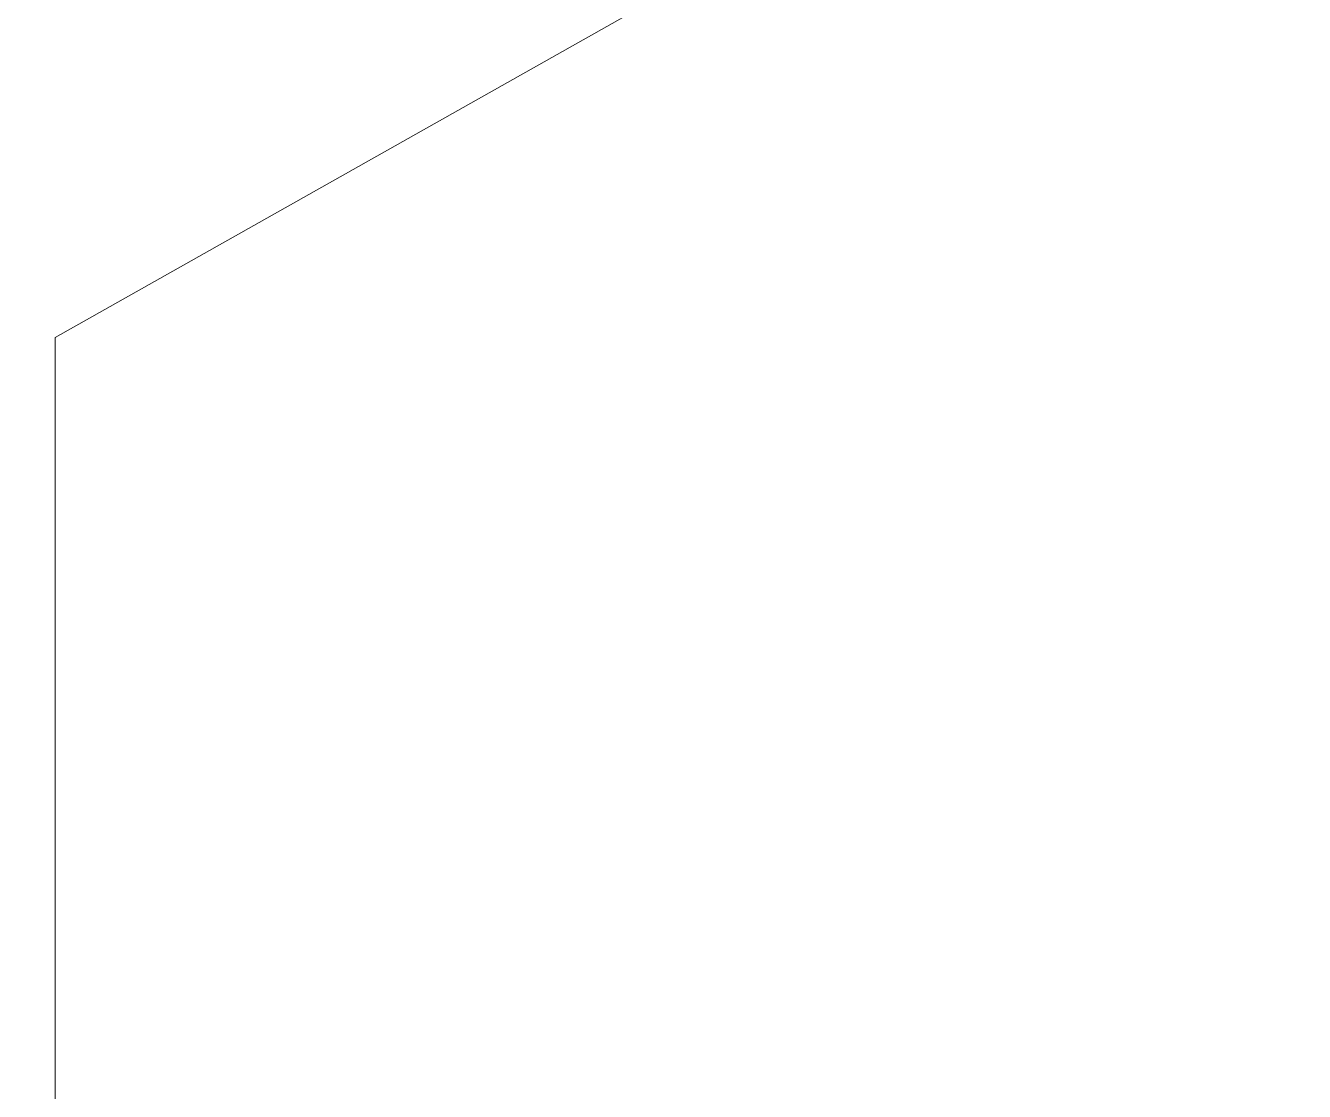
# Model space of a CAD drawing. Extents: x 7948 to 8542, y -4601 to -4181.
# Drawn here: x 8058.478171 to 8058.479343, y -4460.572462 to -4460.571485 of the extents above; entities that cross this region are included whole.
import ezdxf

# ---------------------------------------------------------------- set-up
doc = ezdxf.new("R2010")
doc.units = 0
doc.header["$LTSCALE"] = 7
doc.header["$MEASUREMENT"] = 0
doc.layers.get('0').update_dxf_attribs({"color": 2, "linetype": 'CONTINUOUS'})

msp = doc.modelspace()

# ---------------------------------------------------------------- hatches: boundary and pattern name
at = {"linetype": 'Continuous', "lineweight": 0}
h = msp.add_hatch(dxfattribs=at)
h.set_pattern_fill('ANSI31', color=256, scale=0.5, angle=5, style=0)
h.set_pattern_definition([(50, (1960.8689, -4985.0604), (-1.21609555, 1.02042533), [])])
edge = h.paths.add_edge_path(flags=0)
edge.add_line((8061.4752218, -4459.179314), (8058.7689583, -4459.179314))
edge.add_spline(control_points=[(8058.7689583, -4459.179314), (8058.7606567, -4459.1842179), (8058.752355, -4459.1891219), (8058.7440534, -4459.1940258), (8058.6686386, -4459.2385746), (8058.5932238, -4459.2831234), (8058.5178089, -4459.3276721), (8058.3845057, -4459.4064164), (8058.2512024, -4459.4851606), (8058.1178991, -4459.5639045)], knot_values=[0.000234, 0.000234, 0.000234, 0.000234, 0.000263, 0.000263, 0.000263, 0.000526, 0.000526, 0.000526, 0.00099, 0.00099, 0.00099, 0.00099], weights=[1, 1, 1, 1, 1, 1, 1, 1, 1, 1], degree=3, periodic=0)
edge.add_spline(control_points=[(8058.1178991, -4459.5639045), (8058.1942852, -4459.6070005), (8058.2706713, -4459.6500966), (8058.3470573, -4459.6931927), (8058.4234434, -4459.7362888), (8058.4998294, -4459.7793849), (8058.5762155, -4459.8224811), (8058.7092177, -4459.8975196), (8058.8422198, -4459.9725582), (8058.9752218, -4460.047597)], knot_values=[0, 0, 0, 0, 0.000263, 0.000263, 0.000263, 0.000526, 0.000526, 0.000526, 0.000984, 0.000984, 0.000984, 0.000984], weights=[1, 1, 1, 1, 1, 1, 1, 1, 1, 1], degree=3, periodic=0)
edge.add_line((8058.9752218, -4460.047597), (8058.9752218, -4460.0603301))
edge.add_line((8058.9752218, -4460.0603301), (8058.9702977, -4460.0603791))
edge.add_spline(control_points=[(8058.9702977, -4460.0603791), (8058.894883, -4460.104928), (8058.8194682, -4460.1494769), (8058.7440534, -4460.1940258), (8058.6686386, -4460.2385746), (8058.5932238, -4460.2831234), (8058.5178089, -4460.3276721), (8058.3845057, -4460.4064164), (8058.2512024, -4460.4851606), (8058.1178991, -4460.5639045)], knot_values=[0, 0, 0, 0, 0.000263, 0.000263, 0.000263, 0.000526, 0.000526, 0.000526, 0.00099, 0.00099, 0.00099, 0.00099], weights=[1, 1, 1, 1, 1, 1, 1, 1, 1, 1], degree=3, periodic=0)
edge.add_spline(control_points=[(8058.1178991, -4460.5639045), (8058.1942852, -4460.6070005), (8058.2706713, -4460.6500966), (8058.3470573, -4460.6931927), (8058.4234434, -4460.7362888), (8058.4998294, -4460.7793849), (8058.5762155, -4460.8224811), (8058.7092177, -4460.8975196), (8058.8422198, -4460.9725582), (8058.9752218, -4461.047597)], knot_values=[0, 0, 0, 0, 0.000263, 0.000263, 0.000263, 0.000526, 0.000526, 0.000526, 0.000984, 0.000984, 0.000984, 0.000984], weights=[1, 1, 1, 1, 1, 1, 1, 1, 1, 1], degree=3, periodic=0)
edge.add_line((8058.9752218, -4461.047597), (8058.9752218, -4461.0603301))
edge.add_line((8058.9752218, -4461.0603301), (8058.9702977, -4461.0603791))
edge.add_spline(control_points=[(8058.9702977, -4461.0603791), (8058.894883, -4461.104928), (8058.8194682, -4461.1494769), (8058.7440534, -4461.1940258), (8058.6686386, -4461.2385746), (8058.5932238, -4461.2831234), (8058.5178089, -4461.3276721), (8058.3845057, -4461.4064164), (8058.2512024, -4461.4851606), (8058.1178991, -4461.5639045)], knot_values=[0, 0, 0, 0, 0.000263, 0.000263, 0.000263, 0.000526, 0.000526, 0.000526, 0.00099, 0.00099, 0.00099, 0.00099], weights=[1, 1, 1, 1, 1, 1, 1, 1, 1, 1], degree=3, periodic=0)
edge.add_spline(control_points=[(8058.1178991, -4461.5639045), (8058.1942852, -4461.6070005), (8058.2706713, -4461.6500966), (8058.3470573, -4461.6931927), (8058.4234434, -4461.7362888), (8058.4998294, -4461.7793849), (8058.5762155, -4461.8224811), (8058.7092177, -4461.8975196), (8058.8422198, -4461.9725582), (8058.9752218, -4462.047597)], knot_values=[0, 0, 0, 0, 0.000263, 0.000263, 0.000263, 0.000526, 0.000526, 0.000526, 0.000984, 0.000984, 0.000984, 0.000984], weights=[1, 1, 1, 1, 1, 1, 1, 1, 1, 1], degree=3, periodic=0)
edge.add_line((8058.9752218, -4462.047597), (8058.9752218, -4462.679314))
edge.add_line((8058.9752218, -4462.679314), (8057.9752218, -4463.679314))
edge.add_line((8057.9752218, -4463.679314), (8053.9752218, -4463.679314))
edge.add_line((8053.9752218, -4463.679314), (8053.9752218, -4461.179314))
edge.add_line((8053.9752218, -4461.179314), (8050.4752218, -4461.179314))
edge.add_line((8050.4752218, -4461.179314), (8050.4752218, -4463.679314))
edge.add_line((8050.4752218, -4463.679314), (8047.4752218, -4463.679314))
edge.add_line((8047.4752218, -4463.679314), (8047.4752218, -4458.679314))
edge.add_arc((8048.4752218, -4458.679314), 1, 450, 540, ccw=False)
edge.add_line((8048.4752218, -4457.679314), (8061.4752218, -4457.679314))
edge.add_line((8061.4752218, -4457.679314), (8061.4752218, -4459.179314))

# ---------------------------------------------------------------- linework, layer by layer
at = {"color": 7, "linetype": 'Continuous', "lineweight": 15}
msp.add_line((8058.4781985, -4460.5717712), (8058.4781985, -4460.5844223), dxfattribs=at)
at = {"color": 7, "linetype": 'Continuous', "lineweight": 15, "flags": 128}
msp.add_lwpolyline([(8058.4781985, -4460.5717712), (8058.7073038, -4460.4424142), (8058.9364241, -4460.3130572), (8059.3355219, -4460.0877368)], dxfattribs=at)

doc.saveas('drawing.dxf')
